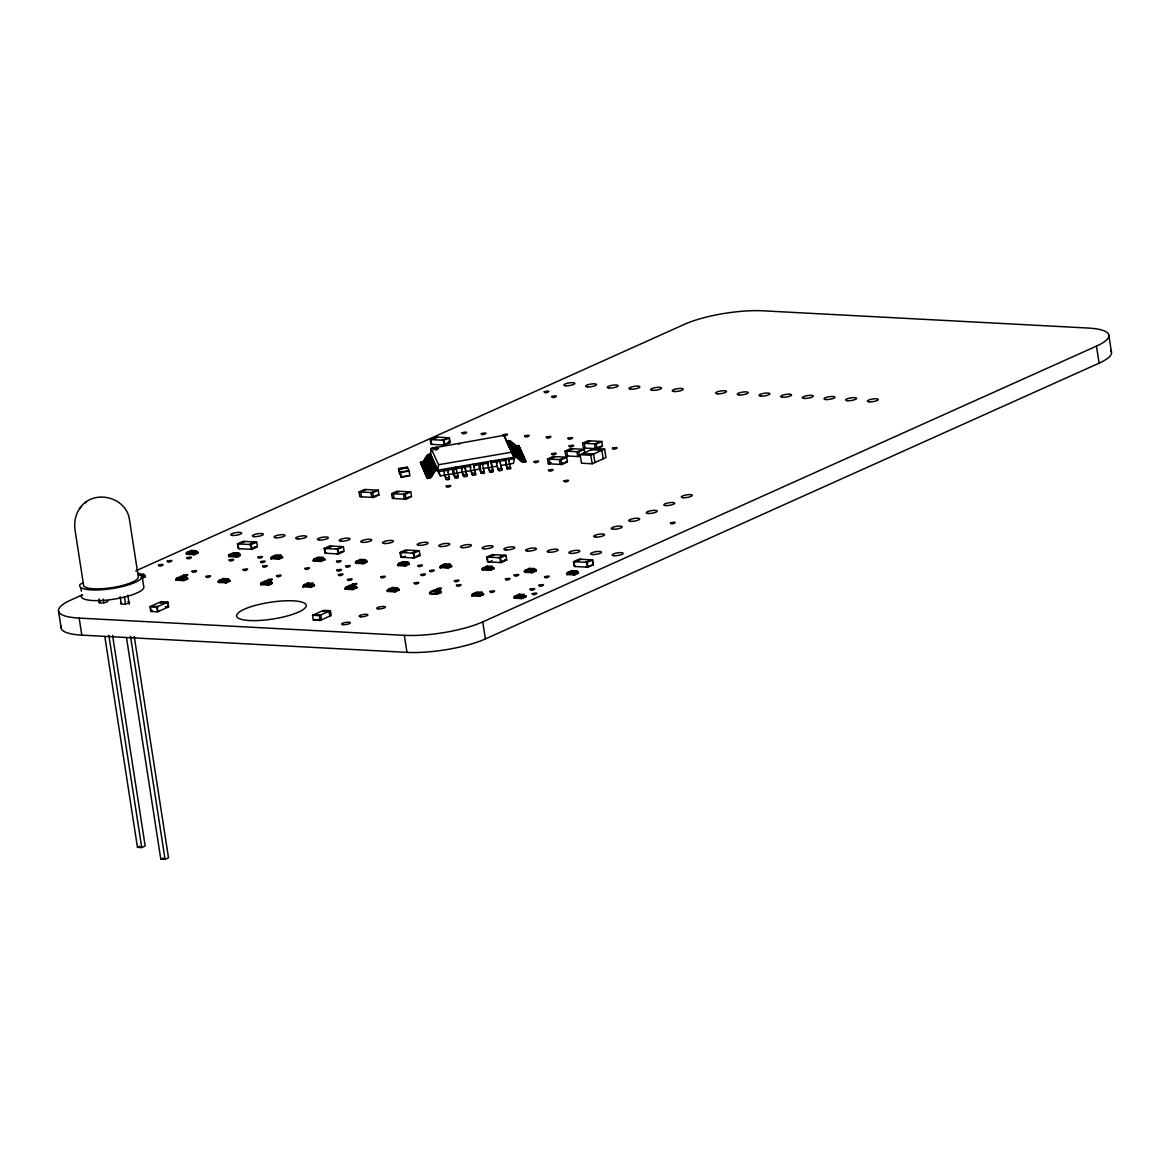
<?xml version="1.0" encoding="UTF-8"?>
<svg xmlns="http://www.w3.org/2000/svg" width="1170" height="1170" viewBox="0 0 1170 1170"><rect width="100%" height="100%" fill="white"/><g stroke="black" fill="none" stroke-linecap="round" stroke-linejoin="round"><path stroke-width="1.5" d="M567.494 573.285L567.391 574.558M317.64 558.441L320.522 557.988L316.587 558.69M359.833 560.737L362.802 560.225L358.312 560.971M479.524 469.17L440.271 475.912L437.814 470.179L438.545 464.739L431.043 448.388L503.948 435.342L514.478 458.669L513.411 463.364L500.921 465.499M429.536 455.759L430.633 455.569L431.043 448.388M80.13 507.839C75.597 513.996 74.046 521.776 74.924 529.293L83.655 585.731A27.744 6.669 -8.8 0 0 113.826 587.325A27.744 6.669 -8.8 0 0 138.235 576.357L129.504 519.919C126.594 496.709 93.351 488.607 80.13 507.839L81.564 506.434M145.095 576.649L144.612 575.64L142.272 576.4M197.569 552.167L198.037 553.103L194.746 554.58L186.41 554.346L186.162 553.249L189.35 551.816M197.701 553.015L197.218 551.991L194.878 552.752M239.967 555.253L239.499 554.244L237.144 555.004M229.51 580.291L229.978 581.227L226.673 582.704L218.337 582.47L218.088 581.373L221.73 579.896M271.776 582.528L272.244 583.464L268.954 584.956L260.603 584.707C259.374 580.656 270.665 586.843 271.879 582.601M314.174 585.629L313.692 584.605L311.352 585.366M366.649 561.132L367.117 562.068L363.826 563.56L355.49 563.311C354.261 559.231 365.537 565.446 366.751 561.205M398.59 589.256L399.058 590.192L398.604 589.3M483.254 594.594L483.356 593.599L482.201 593.541L478.062 595.398L477.857 594.126L481.996 592.254L482.201 593.541M535.728 570.097L536.196 571.048L535.787 570.17M578.126 573.198L578.229 572.203L577.073 572.145L572.934 574.002L572.73 572.73L576.868 570.858L577.073 572.145M425.938 461.375L427.459 458.874M426.86 463.378L429.141 459.649A2.369 2.296 -24.6 0 1 430.809 458.523L431.891 458.333L431.657 456.739L430.267 456.987A4.036 3.905 -24.6 0 0 427.884 458.596L424.608 463.934A1.887 1.828 -24.6 0 1 423.496 464.68L421.375 464.241L421.975 466.596L423.613 466.318M430.063 461.653L427.021 466.64A3.554 3.437 -24.6 0 1 424.534 468.322L422.897 468.6L422.297 466.26L422.897 468.6M427.942 468.643L430.984 463.671A2.369 2.296 -24.6 0 1 432.651 462.545L433.748 462.355L433.5 460.761L432.11 461.009A4.036 3.905 -24.6 0 0 429.726 462.618L426.45 467.956A1.887 1.828 -24.6 0 1 425.339 468.702L423.218 468.263L424.988 467.956A1.887 1.828 -24.6 0 0 426.114 467.196L429.39 461.858A4.036 3.905 -24.6 0 1 431.774 460.249L433.149 460M431.145 466.918L428.878 470.662A3.554 3.437 -24.6 0 1 427.123 472.139M431.291 475.941L434.333 470.954M432.359 468.863L432.505 468.643A4.036 3.905 -24.6 0 1 434.889 467.035L436.264 466.786L436.512 468.38L435.416 468.57M176.07 579.296L183.368 579.764L187.566 578.141L187.697 578.989L184.407 580.466L183.427 579.75M270.943 557.9L278.241 558.368L282.453 556.745L282.584 557.593L279.279 559.07L278.299 558.353M313.136 560.196L320.522 560.62L324.616 558.748L324.851 559.83L320.712 561.439L313.209 561.073L313.209 560.035M345.15 588.261L345.15 589.197L352.579 589.592L356.777 587.954L356.543 586.872L356.777 587.954M405.566 564.262L406.867 564.335L397.507 564.452L397.902 565.446M387.548 591.347L387.241 590.338L387.548 591.259M440.022 566.865L449.134 566.572L447.832 566.514M429.551 592.824L429.683 593.673L437.127 594.067L441.324 592.444C439.671 591.947 431.788 595.53 429.697 592.722M482.42 569.951L490.639 570.287L493.93 568.795L493.696 567.713L488.387 569.527L488.197 568.24L492.336 566.382L492.526 567.655M524.686 572.203L524.321 571.179L528.24 569.658M514.23 597.226L514.23 598.162L521.659 598.557L525.856 596.919L525.622 595.837L525.856 596.919M85.088 502.998L86.097 502.018M140.985 575.099L138.747 574.982M450.26 565.417L450.07 564.145L445.916 566.002L446.121 567.274L451.415 565.476L451.664 566.558L448.359 568.035L439.905 567.552M483.459 593.833L479.393 595.413L471.715 594.813L472.007 595.896L479.393 596.32L483.59 594.682L483.356 593.599M514.317 598.104L513.981 597.066L517.71 595.574M578.331 572.437L574.265 574.017L566.587 573.417L566.88 574.499L574.265 574.923L578.463 573.285L578.229 572.203M183.5 580.627L175.953 579.984M278.372 559.231L270.826 558.587M313.121 584.576L312.916 583.289L308.778 585.161L308.982 586.433L314.277 584.634L314.511 585.717L311.22 587.194L302.767 586.711M345.208 589.168L345.15 588.159M231.616 554.053L228.428 555.487L228.559 556.335M514.098 597.314L521.528 597.709L525.725 596.071M366.298 560.957L363.958 561.732M408.579 563.209L406.224 563.969M142.14 578.229L145.431 576.751L145.197 575.669L141.702 577.395M236.486 555.297L237.788 555.37C233.868 556.203 237.759 558.704 240.303 555.355L240.069 554.273L236.325 556.028M314.277 584.634L310.62 586.375M397.756 565.563L405.186 565.958L409.383 564.32L409.251 563.457L405.493 564.978M451.415 565.476L447.759 567.231M398.809 590.016L398.239 589.08L395.899 589.841M83.406 582.704L80.043 584.342A31.634 7.605 -8.8 0 0 116.941 587.72A31.634 7.605 -8.8 0 0 137.753 573.183M82.529 594.813L70.887 600.034A56.394 13.543 -8.8 0 0 79.18 618.096L81.812 635.134L406.97 652.377A56.394 13.543 -8.8 0 0 485.389 638.922L1099.113 363.153A56.394 13.543 -8.8 0 0 1110.71 350.517M135.749 570.887L684.611 324.265A56.394 13.543 -8.8 0 1 763.03 310.81L1088.188 328.053A56.394 13.543 -8.8 0 1 1096.466 346.115L1099.113 363.153M430.224 439.554L435.737 437.068L449.397 437.785L450.143 442.582L444.615 445.068L430.969 444.337L430.224 439.554L443.869 440.271L449.397 437.785M187.375 553.556L187.185 552.284L191.324 550.412L196.443 550.69L196.648 551.962L192.494 553.834L192.304 552.547L196.443 550.69M188.355 552.401L189.233 552.006M141.073 575.567L143.837 574.324L144.042 575.596L140.97 577.351M194.22 553.761L197.671 552.24M449.061 438.297L449.631 442.026L442.903 444.98L444.103 444.512L443.532 440.783L442.172 440.183L447.774 438.238M237.495 543.845L243.024 541.359L256.669 542.09L257.415 546.887L251.886 549.359L238.241 548.642L237.495 543.845L251.155 544.577L256.669 542.09M239.938 548.73L238.578 548.13L238.007 544.401L244.72 541.461L243.521 541.915M359.088 491.941L364.601 489.455L378.261 490.186L379.007 494.968L373.479 497.455L359.819 496.723L359.088 491.941L372.733 492.658L378.261 490.186M366.312 489.543L360.784 492.029L361.53 496.811M177.05 579.428L176.845 578.155L180.984 576.298L186.103 576.561L186.308 577.848L182.169 579.706L181.964 578.433L186.103 576.561M229.656 555.794L229.452 554.521L233.59 552.664L238.709 552.927L238.914 554.214L234.775 556.072L234.57 554.785L238.709 552.927M176.07 580.232L175.822 579.121L179.551 577.644M178.015 578.287L179.639 577.804M230.622 554.653L231.499 554.258M179.434 578.36L176.597 578.916L176.626 580.261M255.703 546.785L250.19 549.271L255.528 546.946M375.906 495.495L371.767 497.367L371.022 492.57L376.638 490.625M391.599 493.667L397.113 491.181L410.772 491.897L411.518 496.694L405.99 499.18L392.345 498.449L391.599 493.667L405.244 494.384L410.772 491.897M149.994 606.66L161.036 601.702L167.866 602.067L168.612 606.85L157.555 611.822L150.725 611.457L149.994 606.66L156.824 607.025L167.866 602.067M160.773 602.389L159.734 602.857L167.602 602.755L168.173 606.469L167.222 607.479M409.061 491.809L403.548 494.296L404.279 499.093M152.027 610.301L150.988 610.769L150.608 608.283M219.316 581.68L219.112 580.393L223.265 578.536L228.384 578.814L228.574 580.086L224.435 581.943L224.23 580.671L228.384 578.814M271.923 558.046L271.718 556.759L275.857 554.902L280.99 555.165L281.18 556.452L277.041 558.309L276.837 557.037L280.99 555.165M150.725 611.457L152.115 610.828M270.943 558.836L270.694 557.724L273.882 556.306L278.255 555.75L274.877 556.335M220.282 580.525L221.715 580.086M221.7 580.598L218.878 581.168L218.892 582.499M405.668 498.464L409.807 496.606M218.161 581.373L225.634 582.016L229.525 580.335M324.207 548.452L329.721 545.966L343.38 546.683L344.126 551.479L338.598 553.966L324.938 553.234L324.207 548.452L337.852 549.169L343.38 546.683M326.649 553.322L325.289 552.723L324.719 549.008L331.432 546.054L327.381 548.452M261.583 583.918L261.393 582.645L265.531 580.773L270.65 581.051L270.84 582.324L266.702 584.196L266.511 582.909L270.65 581.051M314.189 560.284L313.999 558.997L318.138 557.139L323.256 557.417L323.446 558.69L319.308 560.547L319.117 559.275L323.256 557.417M262.124 582.967L261.159 584.737M314.73 559.318L313.765 561.103M342.415 551.392L336.887 553.878L342.24 551.538M547.531 458.991L553.059 456.505L566.704 457.221L567.45 462.018L561.922 464.505L548.277 463.773L547.531 458.991L561.191 459.708L566.704 457.221M584.24 449.353L578.726 451.825L579.457 456.622L565.812 455.891L565.066 451.108L570.594 448.622L584.24 449.353L584.985 454.135M593.98 448.49L580.174 454.691L581.49 463.218L592.152 463.773L605.958 457.572L604.641 449.061L583.347 448.022L582.601 443.225L588.13 440.739L601.775 441.47L602.521 446.267L596.992 448.739L596.261 443.956L601.775 441.47M548.277 463.773L551.041 462.53M564.364 462.545L560.225 464.417L559.479 459.62L565.081 457.675M596.671 448.037L600.81 446.165M580.174 454.691L590.835 455.262L604.641 449.061M303.849 586.155L303.659 584.883L307.798 583.026L312.916 583.289M356.455 562.521L356.265 561.249L360.404 559.377L365.523 559.655L365.727 560.927L361.574 562.799L361.384 561.512L365.523 559.655M304.405 585.205L303.439 586.989M357.011 561.571L356.031 563.34M400.067 552.474L405.595 549.988L419.255 550.719L419.986 555.501L414.472 557.988L400.813 557.256L400.067 552.474L413.727 553.191L419.255 550.719M405.288 556.116L402.524 557.359L401.164 556.745L400.579 553.03L404.718 551.158M346.13 588.408L345.925 587.121L350.064 585.263L355.183 585.541L355.387 586.813L351.249 588.671L351.044 587.398L355.183 585.541M398.736 564.759L398.531 563.487L402.67 561.629L407.789 561.892L407.994 563.179L403.855 565.037L403.65 563.764L407.789 561.892M346.671 587.442L345.706 589.227M399.277 563.808L398.312 565.593M419.489 554.946L412.761 557.9L413.961 557.432L413.39 553.702C409.295 553.483 417.471 549.798 418.904 551.216M352.887 588.627L356.645 587.106M312.565 615.288L323.607 610.316L330.437 610.681L331.183 615.478L320.141 620.436L313.311 620.071L312.565 615.288L319.395 615.639L330.437 610.681M313.311 620.071L314.686 619.457M388.396 590.645L388.191 589.373L392.345 587.501L397.464 587.779L397.654 589.051L393.515 590.909L393.31 589.636L397.464 587.779M441.002 567.011L440.797 565.724L444.936 563.867L450.07 564.145M440.022 567.801L439.774 566.704L444.015 565.081M441.543 566.046L440.578 567.83M441.967 565.856L443.956 565.315M388.937 589.68L387.972 591.464M387.285 590.587L394.714 590.982L398.926 589.344M387.416 591.435L394.846 591.83L399.058 590.192M486.778 557.066L492.307 554.58L505.952 555.311L506.698 560.108L501.169 562.58L487.524 561.863L486.778 557.066L500.438 557.797L505.952 555.311M491.985 560.708L489.235 561.951L487.861 561.351L487.29 557.622L491.429 555.765M430.662 592.883L430.472 591.61L434.611 589.753L439.73 590.016L439.92 591.289L435.781 593.161L435.591 591.874L439.73 590.016M483.268 569.249L483.078 567.976L487.217 566.104L492.336 566.382M482.289 570.039L482.04 568.942L486.135 567.377M431.203 591.932L430.238 593.702M483.81 568.284L482.844 570.068M484.248 568.093L486.047 567.596M499.473 562.492L506.186 559.553M482.113 568.942L489.601 569.585L493.696 567.713M472.929 595.12L472.738 593.848L476.877 591.991L481.996 592.254M525.535 571.486L525.345 570.214L529.484 568.357L534.602 568.62L534.807 569.907L530.653 571.764L530.463 570.477L534.602 568.62M471.715 594.813L475.634 593.307M473.484 594.17L472.519 595.954M526.091 570.536L525.111 572.305M526.515 570.346L528.313 569.834M524.379 571.194L531.867 571.823L536.065 570.185M524.569 572.276L531.999 572.671L536.196 571.048M573.49 561.673L579.004 559.187L592.663 559.903L593.409 564.7L587.881 567.187L574.236 566.455L573.49 561.673L587.135 562.39L592.663 559.903M575.933 566.543L574.572 565.944L574.002 562.214L578.141 560.357M590.952 559.816L585.439 562.302L586.799 562.902L587.369 566.631L586.17 567.099M515.209 597.373L515.005 596.086L519.144 594.228L524.262 594.506L524.467 595.779L520.328 597.636L520.123 596.364L524.262 594.506M567.816 573.739L567.611 572.452L571.75 570.594L576.868 570.858M566.587 573.417L570.419 571.925M515.751 596.408L514.785 598.192M516.175 596.217L517.798 595.749M587.369 566.631L593.409 564.7M79.18 618.096L404.323 635.339A56.394 13.543 -8.8 0 0 482.757 621.884L1096.466 346.115M104.861 636.772L137.46 847.329L139.756 846.305M137.46 847.329L141.731 847.563L145.182 846.012L112.583 635.442M126.535 637.899L160.787 859.131L163.083 858.093M160.787 859.131L165.058 859.35L168.509 857.8L134.257 636.568M349.698 586.506L348.909 586.74M391.979 588.759L390.253 589.095M186.162 553.249L193.708 553.893L195.522 553.132L194.22 553.059M225.766 582.865L225.634 582.016M320.653 561.468L320.522 560.62M302.884 586.96C301.684 583.391 309.567 588.101 311.995 585.731L310.693 585.658M405.054 565.095L405.186 565.958M345.018 588.349L354.261 587.969L352.96 587.91M352.579 589.592L352.448 588.744M447.32 567.348L447.51 568.167M394.714 590.982L394.919 591.815M489.601 569.585L489.791 570.419M437.127 594.067L436.995 593.219M479.261 595.457L479.393 596.32M574.134 574.06L574.265 574.923M521.528 597.709L521.718 598.528M356.601 587.75L355.972 586.843L353.618 587.603M441.324 592.444L441.105 591.581M525.681 596.715L525.052 595.808L522.697 596.568M232.947 554.01L232.26 553.995M264.361 582.075L265.722 582.06L265.531 580.773M401.866 563.019L400.579 563.223M193.737 553.673L193.24 554.712M236.018 555.925L235.506 556.949M183.412 579.559L182.9 580.583M278.284 558.163L277.773 559.202M225.678 581.797L225.166 582.835M320.551 560.401L320.039 561.439M267.945 584.035L267.447 585.073M362.817 562.653L362.32 563.677M310.226 586.287L309.714 587.311M405.098 564.891L404.586 565.914M352.492 588.525L351.98 589.563M447.364 567.128L446.852 568.167M394.758 590.762L394.246 591.801M433.353 591.055L432.798 591.142M436.966 449.66L435.562 449.923M278.518 558.295L280.054 557.607L278.752 557.534M183.646 579.691L185.182 579.004L183.88 578.931M320.785 560.532L322.335 559.845L321.019 559.786M225.912 581.929L227.448 581.241L226.146 581.183M363.066 562.77L364.601 562.097L363.3 562.024M268.179 584.166L269.729 583.494L268.413 583.42M394.992 590.894L396.528 590.221L395.226 590.148M433.441 591.23L432.52 591.347M458.538 443.986L459.956 443.737M430.384 453.975L428.995 454.209A4.036 3.905 -24.6 0 0 426.611 455.832L423.35 461.17A1.887 1.828 -24.6 0 1 422.224 461.916L420.454 462.238L420.703 463.832L422.692 464.3A3.554 3.437 -24.6 0 0 425.178 462.618M429.712 456.124L430.809 455.949M507.721 442.86L509.096 442.64A4.036 3.905 -24.6 0 1 511.846 443.372L516.57 447.335A1.887 1.828 -24.6 0 0 517.842 447.686L519.626 447.379L520.211 449.733L519.626 447.379M430.633 458.143L431.73 457.953M432.227 457.997L430.853 458.23A4.036 3.905 -24.6 0 0 428.469 459.854L425.193 465.192A1.887 1.828 -24.6 0 1 424.066 465.938L421.8 466.216M508.643 444.878L510.018 444.644A4.036 3.905 -24.6 0 1 512.767 445.375L517.491 449.353A1.887 1.828 -24.6 0 0 518.778 449.69L518.939 449.675M509.564 446.881L510.939 446.662A4.036 3.905 -24.6 0 1 513.688 447.393L518.412 451.357A1.887 1.828 -24.6 0 0 519.699 451.708L521.82 452.161L522.054 453.755L520.416 454.033A3.554 3.437 -24.6 0 1 518.895 453.975M516.628 448.037A3.554 3.437 -24.6 0 0 517.652 448.008L519.29 447.715L519.041 446.121L516.921 445.668A1.887 1.828 -24.6 0 1 515.634 445.331L510.924 441.353A4.036 3.905 -24.6 0 0 508.175 440.622L506.8 440.856L507.049 442.45M420.454 462.238L422.575 462.676A1.887 1.828 -24.6 0 0 423.686 461.916L426.962 456.578A4.036 3.905 -24.6 0 1 429.346 454.969L430.721 454.721L430.969 456.315L429.887 456.505A2.369 2.296 -24.6 0 0 428.22 457.631M519.041 446.121L517.433 446.399A1.887 1.828 -24.6 0 1 515.985 446.077L511.275 442.114A4.036 3.905 -24.6 0 0 508.526 441.382L507.136 441.616L507.385 443.211M420.703 463.832L422.341 463.554M420.878 464.212L423.145 463.934A1.887 1.828 -24.6 0 0 424.271 463.174L427.533 457.836A4.036 3.905 -24.6 0 1 429.931 456.227L431.306 455.978L431.554 457.572M509.988 448.856L511.86 448.666A4.036 3.905 -24.6 0 1 514.61 449.397L519.334 453.375A1.887 1.828 -24.6 0 0 520.621 453.711L522.741 454.165L522.975 455.759L521.352 456.051A3.554 3.437 -24.6 0 1 520.065 456.037M398.575 468.541L407.306 467.035L409.149 471.057L400.418 472.563L398.575 468.541L401.164 477.345L409.895 475.854L408.915 470.559L400.184 472.051L400.93 476.848L407.921 475.649M519.963 448.139L518.354 448.417A1.887 1.828 -24.6 0 1 516.906 448.095L512.197 444.117A4.036 3.905 -24.6 0 0 509.447 443.386L508.058 443.62L508.306 445.214L509.403 445.024A2.369 2.296 -24.6 0 1 510.749 445.185M398.882 469.565L407.54 467.547L398.809 469.038L399.54 473.835M421.624 465.835L423.262 465.558M433.222 463.803L434.319 463.612L434.07 462.018L432.695 462.252A4.036 3.905 -24.6 0 0 430.311 463.876L427.035 469.214A1.887 1.828 -24.6 0 1 425.909 469.96L424.14 470.281L424.388 471.876L426.377 472.344M511.816 450.304L510.734 450.494L510.486 448.9M518.237 449.265L519.875 448.973M433.397 464.168L434.494 463.993M510.91 450.874L511.992 450.684M511.407 450.903L512.796 450.684A4.036 3.905 -24.6 0 1 515.531 451.415L520.255 455.379A1.887 1.828 -24.6 0 0 521.542 455.73L523.663 456.183L523.911 457.777L522.273 458.055M518.398 449.631L520.548 449.397L521.133 451.737L519.495 452.029A3.554 3.437 -24.6 0 1 517.725 451.883M422.648 467.005L424.417 466.698A1.887 1.828 -24.6 0 0 425.529 465.938L428.805 460.6A4.036 3.905 -24.6 0 1 431.189 458.991L432.578 458.742L432.827 460.336L431.73 460.527A2.369 2.296 -24.6 0 0 430.165 461.506M520.884 450.143L519.114 450.45A1.887 1.828 -24.6 0 1 517.827 450.099L513.118 446.136A4.036 3.905 -24.6 0 0 510.369 445.404L508.979 445.638L509.228 447.233L510.325 447.042A2.369 2.296 -24.6 0 1 512.241 447.554M438.545 464.739L511.685 452.176L514.23 457.06M434.143 465.806L435.24 465.616L434.991 464.022L433.617 464.271A4.036 3.905 -24.6 0 0 431.233 465.879L427.957 471.217A1.887 1.828 -24.6 0 1 426.845 471.978L425.061 472.285L425.661 474.64L425.061 472.285M511.656 452.512L512.753 452.322M434.319 466.186L435.416 465.996M511.831 452.878L512.913 452.702M519.334 451.649L520.972 451.371M435.913 466.04L434.538 466.274A4.036 3.905 -24.6 0 0 432.154 467.898L428.878 473.236A1.887 1.828 -24.6 0 1 427.767 473.982L425.485 474.259M512.328 452.922L513.718 452.688A4.036 3.905 -24.6 0 1 516.453 453.419L521.177 457.397A1.887 1.828 -24.6 0 0 522.463 457.733L524.584 458.187L522.8 458.494A1.887 1.828 -24.6 0 1 521.528 458.143L516.804 454.179A4.036 3.905 -24.6 0 0 514.054 453.448L512.679 453.667L512.928 455.276L514.01 455.086A2.369 2.296 -24.6 0 1 515.926 455.598M521.82 452.161L520.036 452.454A1.887 1.828 -24.6 0 1 518.749 452.117L514.039 448.139A4.036 3.905 -24.6 0 0 511.29 447.408L509.901 447.642L510.149 449.236L511.246 449.046A2.369 2.296 -24.6 0 1 513.162 449.558M512.577 454.516L513.674 454.326A2.369 2.296 -24.6 0 1 514.186 454.296M423.642 470.238L425.28 469.96M436.834 468.044L435.459 468.292A4.036 3.905 -24.6 0 0 433.075 469.901L429.799 475.239A1.887 1.828 -24.6 0 1 428.688 476L426.918 476.307L427.152 477.901L429.141 478.384A3.554 3.437 -24.6 0 0 431.642 476.687L434.67 471.715A2.369 2.296 -24.6 0 1 436.337 470.589L437.434 470.398L437.185 468.804L435.81 469.038A4.036 3.905 -24.6 0 0 433.426 470.662L430.15 476A1.887 1.828 -24.6 0 1 429.024 476.746L426.918 476.307M423.218 468.263L423.818 470.618L425.456 470.34A3.554 3.437 -24.6 0 0 426.436 470.018M424.14 470.281L426.26 470.72A1.887 1.828 -24.6 0 0 427.372 469.96L430.648 464.622A4.036 3.905 -24.6 0 1 433.032 463.013L434.421 462.764L434.67 464.358L433.573 464.548A2.369 2.296 -24.6 0 0 431.905 465.675M522.741 454.165L520.957 454.472A1.887 1.828 -24.6 0 1 519.67 454.121L514.961 450.157A4.036 3.905 -24.6 0 0 512.211 449.426L510.837 449.646L511.071 451.254L512.167 451.064A2.369 2.296 -24.6 0 1 513.03 451.064M424.388 471.876L426.026 471.598M437.258 470.018L436.161 470.208A2.369 2.296 -24.6 0 0 434.509 471.334L431.467 476.307A3.554 3.437 -24.6 0 1 429.96 477.682M437.814 470.179L514.932 457.09A2.369 2.296 -24.6 0 1 516.847 457.602L521.235 461.316A3.554 3.437 -24.6 0 0 524.116 462.077L525.754 461.799L525.505 460.205L523.385 459.751A1.887 1.828 -24.6 0 1 522.098 459.4L517.389 455.437A4.036 3.905 -24.6 0 0 514.639 454.706L512.928 455.276M425.412 473.046L427.182 472.724A1.887 1.828 -24.6 0 0 428.308 471.978L431.569 466.64A4.036 3.905 -24.6 0 1 433.968 465.031L435.342 464.782L435.591 466.377L434.494 466.567A2.369 2.296 -24.6 0 0 432.827 467.693L429.229 473.982A1.887 1.828 -24.6 0 1 428.103 474.742L425.982 474.303L426.582 476.643L428.22 476.365A3.554 3.437 -24.6 0 0 430.721 474.684L433.748 469.697A2.369 2.296 -24.6 0 1 434.611 468.863M523.663 456.183L521.878 456.475A1.887 1.828 -24.6 0 1 520.591 456.139L515.882 452.161A4.036 3.905 -24.6 0 0 513.133 451.43L511.758 451.664L512.007 453.258L513.089 453.068A2.369 2.296 -24.6 0 1 514.741 453.39M425.31 473.879L426.948 473.601M438.063 471.773L470.047 466.289M473.601 465.675L487.817 463.232C488.036 458.83 487.1 476.073 493.155 471.598L490.756 461.097L493.155 471.598M491.371 462.633L506.844 459.971M509.155 459.576L514.478 458.669M426.231 475.897L427.869 475.62M522.844 459.313L524.833 459.781L523.195 460.073A3.554 3.437 -24.6 0 1 520.314 459.298M426.406 476.278L428.044 475.985M523.019 459.693L524.657 459.415M525.505 460.205L523.736 460.497A1.887 1.828 -24.6 0 1 522.449 460.161L517.725 456.183A4.036 3.905 -24.6 0 0 514.976 455.452L513.601 455.686L513.849 457.28M427.328 478.281L428.966 478.003M483.078 468.57L497.352 466.113M525.579 461.419L523.941 461.697A3.554 3.437 -24.6 0 1 521.059 460.936L516.687 457.236A2.369 2.296 -24.6 0 0 516.102 456.87M445.536 476.673L445.96 478.047L449.236 477.492L449.485 479.086C443.211 483.707 443.898 463.481 444.498 472.227M454.691 476.556L457.967 476L458.216 477.594C450.552 481.236 452.234 454.252 454.94 478.15M462.998 473.674L463.437 475.049L466.698 474.493L466.947 476.088C460.673 480.665 461.375 460.556 461.96 469.228M471.729 472.168L472.168 473.558L475.444 473.002L475.693 474.596C469.404 479.159 470.121 459.079 470.706 467.737M480.899 472.066L484.175 471.495L484.424 473.089C476.687 476.702 478.676 449.763 481.148 473.66M489.206 469.17L489.63 470.559L492.906 470.004M497.937 467.678L498.361 469.068L501.637 468.497L501.886 470.091C495.568 474.859 496.299 454.282 496.899 463.232M507.093 467.561L510.369 467.005L510.617 468.6L507.341 469.155L504.957 458.655L507.341 469.155M570.316 571.94L569.907 572.847M475.532 593.497L474.786 593.585M179.493 578.521L179.01 577.702M306.087 584.415L308.002 584.298L307.798 583.026M221.671 580.773L221.276 579.94M358.503 560.781L360.038 560.635M400.769 563.019L401.88 563.691M236.867 556.832L236.881 555.984M405.946 565.797L405.961 564.949M532.628 571.677L532.906 572.525M316.149 558.543L317.772 558.397M442.962 565.271L443.094 566.119M348.09 586.667L350.269 586.536L350.064 585.263M390.356 588.905L392.535 588.788L392.345 587.501M517.169 595.632L517.301 596.481M282.584 557.593L281.765 556.481L279.411 557.242M324.851 559.83L324.031 558.719L321.692 559.479M451.664 566.558L450.845 565.446L448.49 566.207M493.93 568.795L493.111 567.684L490.771 568.444M187.697 578.989L186.893 577.878L184.538 578.638M229.978 581.227L229.159 580.115L226.819 580.876M272.157 583.464L271.425 582.353L269.085 583.128M194.673 554.58L194.615 553.732M321.487 561.308L321.428 560.459M363.753 563.56L363.695 562.697M490.435 569.424L490.639 570.287M226.483 581.856L226.673 582.704M268.881 584.956L268.822 584.093M353.281 588.583L353.486 589.431M395.562 590.821L395.752 591.669M437.96 593.921L437.902 593.058M533.037 570.697L535.377 569.936L536.094 570.814M575.304 572.934L577.658 572.174L578.36 573.051M438.165 592.093L440.505 591.333L441.222 592.21M480.431 594.331L482.771 593.57L483.488 594.448M582.601 443.225L596.261 443.956M436.249 437.624L437.448 437.156L430.735 440.11L431.306 443.825L432.666 444.424M448.344 441.967L449.631 442.026M591.216 449.733L601.877 450.304L603.208 458.815M448.432 442.494L450.143 442.582M565.066 451.108L578.726 451.825M582.938 453.448L593.599 454.018L594.916 462.545M567.45 462.018L565.666 461.389M377.296 494.881L379.007 494.968M256.332 542.602C254.899 541.183 246.709 544.854 250.804 545.074L251.389 548.803M330.233 546.522L331.519 546.58M505.615 555.823C504.182 554.404 495.992 558.075 500.087 558.295L500.672 562.024M579.516 559.743L580.715 559.275L574.002 562.214M591.04 560.357L592.327 560.415M238.007 544.401L239.206 543.933M324.719 549.008L325.904 548.54M400.579 553.03L407.379 550.617M487.29 557.622L494.091 555.209M418.29 555.414L419.986 555.501M504.987 560.006L506.698 560.108M196.648 551.962L197.803 552.021M238.914 554.214L240.069 554.273M281.18 556.452L282.336 556.51M323.446 558.69L324.616 558.748M365.727 560.927L366.883 561M407.994 563.179L409.149 563.238M534.807 569.907L535.962 569.966M187.185 552.284L192.304 552.547M229.452 554.521L234.57 554.785M271.718 556.759L276.837 557.037M313.999 558.997L319.117 559.275M356.265 561.249L361.384 561.512M398.531 563.487L403.65 563.764M440.797 565.724L445.916 566.002M483.078 567.976L488.197 568.24M525.345 570.214L530.463 570.477M567.611 572.452L572.73 572.73M189.35 552.679L186.937 553.044L186.951 554.375M231.616 554.916L229.203 555.282L229.232 556.613M273.882 557.154L271.469 557.52L271.498 558.865M490.098 568.752L491.4 568.825L488.987 569.556L489.118 570.404M532.379 570.989L533.681 571.062L531.268 571.794L531.399 572.642M574.645 573.227L575.947 573.3L573.534 574.031L573.666 574.894M235.974 556.13L228.559 555.501M228.677 556.584L236.106 556.978M143.837 574.324L138.718 574.06L138.923 575.333M144.042 575.596L145.197 575.669M186.308 577.848L187.463 577.907M228.574 580.086L229.744 580.144M270.84 582.324L272.01 582.397M355.387 586.813L356.543 586.872M397.654 589.051L398.809 589.11M439.92 591.289L441.09 591.362M524.467 595.779L525.622 595.837M176.845 578.155L181.964 578.433M219.112 580.393L224.23 580.671M261.393 582.645L266.511 582.909M303.659 584.883L308.778 585.161M345.925 587.121L351.044 587.398M388.191 589.373L393.31 589.636M430.472 591.61L435.591 591.874M472.738 593.848L477.857 594.126M515.005 596.086L520.123 596.364M437.492 592.386L438.808 592.459L436.381 593.19L436.512 594.038M479.773 594.623L481.075 594.696L478.662 595.428L478.793 596.276M522.039 596.875L523.341 596.934L521.059 598.528M165.189 606.674L168.612 606.85M316.397 619.544L321.516 619.822L320.77 615.025L314.028 615.201M429.683 592.649L429.829 593.497M438.516 448.695L434.655 448.768L433.324 449.865M510.398 443.532L513.688 446.311M514.083 451.576L516.277 453.433M516.511 456.856L520.884 460.556A3.554 3.437 -24.6 0 0 522.478 461.316M519.29 447.715L518.705 445.375M521.133 451.737L520.548 449.397M522.054 453.755L521.469 451.401M522.975 455.759L522.39 453.419M523.911 457.777L523.312 455.422M525.754 461.799L525.154 459.444M503.948 435.342L511.685 452.176M510.369 467.005L510.617 468.6M501.637 468.497L501.213 467.108M501.886 470.091L499.502 459.591L500.175 462.676M487.729 463.261L488.168 464.739M491.517 471.876L491.181 470.983M484.175 471.495L483.766 470.252M484.424 473.089L482.025 462.589L482.581 465.119M475.444 473.002L475.005 471.612M475.693 474.596L473.294 464.095L473.982 467.166M464.929 467.444L464.563 465.587L466.698 474.493M466.947 476.088L465.06 467.883M457.967 476L457.543 474.61M458.216 477.594L455.832 467.093L456.505 470.164M456.578 477.872L456.198 476.834M449.236 477.492L447.101 468.585L447.774 471.671M449.485 479.086L448.841 476.863M430.15 453.463L440.271 475.912M430.399 455.057L435.971 467.225M437.083 469.638L437.434 470.398M508.906 461.17C507.239 453.273 510.412 466.903 509.945 465.616M1108.838 335.146L1111.471 352.185M600.151 441.909L594.55 443.854L595.296 448.651M589.914 441.368L584.313 443.313L585.044 448.11M590.835 455.262L592.152 463.773M582.616 449.792L577.015 451.737L577.761 456.534M592.517 561.659L592.897 564.145M572.379 449.251L566.777 451.196L567.509 455.993M587.135 562.39L587.881 567.187M561.191 459.708L561.922 464.505M575.04 573.914L575.172 574.762M554.843 457.119L549.242 459.079L549.988 463.861M571.75 570.594L571.954 571.867M566.704 573.68L566.836 574.528M524.233 457.441L524.833 459.781M531.867 571.823L531.999 572.671M529.484 568.357L529.688 569.629M527.495 569.746L527.641 570.609M506.157 439.467L506.405 441.075M522.434 597.548L522.566 598.396M519.144 594.228L519.348 595.501M498.361 469.068L498.61 470.662M489.63 470.559L489.879 472.153M500.438 557.797L501.169 562.58M487.217 566.104L487.407 567.391M472.168 473.558L472.417 475.152M485.228 567.509L485.36 568.357M463.437 475.049L463.671 476.658M480.168 595.311L480.3 596.159M482.757 621.884L485.389 638.922M471.832 595.062L471.963 595.925M443.869 440.271L444.615 445.068M445.96 478.047L446.209 479.656M448.227 567.187L448.359 568.035M444.936 563.867L445.141 565.139M427.255 477.067L427.503 478.662M426.333 475.049L426.582 476.643M424.491 471.027L424.739 472.622M423.569 469.024L423.818 470.618M421.726 465.002L421.975 466.596M420.805 462.984L421.054 464.578M405.244 494.384L405.99 499.18M413.727 553.191L414.472 557.988M400.418 472.563L401.164 477.345M398.911 491.795L393.31 493.755L394.041 498.537M404.323 635.339L406.97 652.377M372.733 492.658L373.479 497.455M362.788 562.858L362.919 563.706M341.757 547.136L336.156 549.081L337.516 549.681L338.086 553.41M337.852 549.169L338.598 553.966M329.794 616.093L329.062 611.31L322.32 611.471M319.395 615.639L320.141 620.436M311.088 586.346L311.22 587.194M310.182 586.492L310.313 587.355M279.147 558.222L279.279 559.07M267.915 584.254L268.047 585.102M251.155 544.577L251.886 549.359M223.265 578.536L223.455 579.808M193.708 553.893L193.84 554.741M184.275 579.618L184.407 580.466M180.984 576.298L181.189 577.571M158.945 611.193L157.818 611.135L157.248 607.405L158.199 606.411L151.457 606.572M156.824 607.025L157.555 611.822M142.053 575.698L143.705 586.346A31.634 7.605 -8.8 0 1 111.793 599.493A31.634 7.605 -8.8 0 1 81.695 594.989M127.852 595.208L129.241 604.188M124.4 596.759L125.512 603.954M130.528 636.319L165.058 859.35M120.13 596.524L121.241 603.72M103.282 599.201L103.837 602.799M108.854 635.193L141.731 847.563M99.011 598.981L99.567 602.579M80.847 587.647L81.403 591.186M58.529 611.003L61.162 628.041M81.812 635.134A56.394 13.543 -8.8 0 1 61.352 626.213M127.881 601.658A4.505 1.082 -8.8 0 1 128.554 603.091A4.505 1.082 -8.8 0 1 122.28 604.173A4.505 1.082 -8.8 0 1 121.621 602.726M107.567 600.766A4.505 1.082 -8.8 0 1 102.711 602.945A4.505 1.082 -8.8 0 1 99.947 601.585M521.235 459.547A3.554 3.437 -24.6 0 1 520.548 459.225M520.986 458.04A3.554 3.437 -24.6 0 1 520.021 457.719M434.64 470.545A2.369 2.296 -24.6 0 1 436 469.828M430.633 476.731A3.554 3.437 -24.6 0 1 430.004 477.184M429.799 472.665A3.554 3.437 -24.6 0 1 427.299 474.362M427.65 469.068A3.554 3.437 -24.6 0 1 426.889 469.755M426.099 464.622A3.554 3.437 -24.6 0 1 425.807 465.046M425.251 465.587A3.554 3.437 -24.6 0 1 423.862 466.26M180.429 577.556L183.383 577.146L180.429 577.556M190.754 551.67L193.723 551.26L190.754 551.67M222.695 579.793L225.649 579.384L222.695 579.793M233.02 553.922L235.989 553.512L233.02 553.922M264.961 582.046L267.915 581.622L264.961 582.046M307.227 584.283L310.196 583.874L307.227 584.283M349.508 586.521L352.462 586.111L349.611 586.419M391.774 588.759L394.729 588.349L391.848 588.803M402.1 562.887L405.069 562.477L402.1 562.887M434.041 591.011L436.995 590.587L434.041 591.011M444.381 565.125L447.335 564.715L444.483 565.022M476.307 593.248L479.276 592.839L476.307 593.248M486.647 567.362L489.601 566.953L486.647 567.362M518.588 595.486L521.542 595.077L518.69 595.384M528.913 569.615L531.882 569.205L528.913 569.615M571.179 571.852L574.148 571.443L571.179 571.852M433.061 448.285C437.507 450.64 440.198 445.141 433.061 448.285M158.506 565.052C158.74 568.327 168.729 562.594 158.506 565.052M167.266 561.103C167.5 564.379 177.504 558.66 167.266 561.103M186.878 557.739C187.112 561.015 197.101 555.297 186.878 557.739M183.237 575.172C183.471 578.448 193.459 572.715 183.237 575.172M192.012 571.223C192.246 574.499 202.234 568.781 192.012 571.223M229.144 559.977C229.379 563.267 239.367 557.534 229.144 559.977M205.993 576.371C206.227 579.647 216.231 573.929 205.993 576.371M257.956 557.11C258.19 560.386 268.193 554.653 257.956 557.11M243.038 569.527C243.272 572.803 253.276 567.084 243.038 569.527M260.574 561.644C260.808 564.934 270.811 559.202 260.574 561.644M262.65 566.163C262.884 569.439 272.873 563.721 262.65 566.163M462.048 432.724C462.282 436.015 472.27 430.282 462.048 432.724M267.784 579.647C268.018 582.923 278.007 577.205 267.784 579.647M276.544 575.713C276.778 578.989 286.767 573.256 276.544 575.713M481.294 433.617C481.528 436.893 491.532 431.16 481.294 433.617M544.269 391.701C544.503 394.977 554.492 389.259 544.269 391.701M304.917 568.401C305.151 571.691 315.154 565.958 304.917 568.401M551.757 396.498C551.991 399.789 561.995 394.056 551.757 396.498M502.968 434.757C503.202 438.048 513.206 432.315 502.968 434.757M336.536 561.278C336.784 564.554 346.773 558.821 336.536 561.278M446.223 486.12C446.457 489.411 456.461 483.678 446.223 486.12M524.643 435.913C524.891 439.189 534.88 433.47 524.643 435.913M336.901 570.097C337.135 573.373 347.124 567.655 336.901 570.097M345.662 566.163C345.896 569.439 355.885 563.721 345.662 566.163M338.423 574.587C338.656 577.863 348.645 572.145 338.423 574.587M546.332 437.068C546.566 440.344 556.554 434.611 546.332 437.068M347.534 579.472C347.782 582.748 357.771 577.029 347.534 579.472M352.316 584.137C352.55 587.413 362.539 581.68 352.316 584.137M534.047 461.638C534.295 464.914 544.284 459.181 534.047 461.638M568.006 438.209C568.24 441.485 578.229 435.766 568.006 438.209M551.582 453.755C551.816 457.031 561.819 451.313 551.582 453.755M380.689 576.825C380.923 580.101 390.926 574.382 380.689 576.825M569.117 445.872C569.351 449.148 579.355 443.43 569.117 445.872M548.511 470.106C548.745 473.397 558.734 467.664 548.511 470.106M417.836 565.593C418.07 568.869 428.059 563.136 417.836 565.593M420.893 574.558C421.127 577.834 431.116 572.115 420.893 574.558M429.653 570.624C429.887 573.9 439.891 568.167 429.653 570.624M414.195 583.011C414.429 586.287 424.417 580.569 414.195 583.011M564.013 480.841C564.247 484.117 574.236 478.398 564.013 480.841M612.48 448.168C612.714 451.459 622.703 445.726 612.48 448.168M436.863 588.612C437.097 591.888 447.086 586.17 436.863 588.612M454.384 580.744C454.633 584.02 464.622 578.287 454.384 580.744M456.461 585.249C456.695 588.525 466.698 582.806 456.461 585.249M505.425 579.033C505.659 582.324 515.663 576.591 505.425 579.033M489.967 591.435C490.201 594.711 500.19 588.993 489.967 591.435M514.2 575.099C514.434 578.375 524.423 572.656 514.2 575.099M544.547 576.708C544.781 579.984 554.77 574.265 544.547 576.708M530.171 589.168C530.405 592.444 540.394 586.711 530.171 589.168M538.931 585.219C539.165 588.495 549.154 582.777 538.931 585.219M532.233 593.673C532.467 596.949 542.471 591.23 532.233 593.673M670.512 522.829C670.746 526.105 680.735 520.387 670.512 522.829M782.671 397.273A5.543 1.331 -8.8 0 0 791.549 395.138A5.543 1.331 -8.8 0 0 784.163 394.743A5.543 1.331 -8.8 0 0 782.671 397.273M674.286 391.526A5.543 1.331 -8.8 0 0 683.163 389.391A5.543 1.331 -8.8 0 0 675.777 388.996A5.543 1.331 -8.8 0 0 674.286 391.526M652.611 390.37A5.543 1.331 -8.8 0 0 661.489 388.25A5.543 1.331 -8.8 0 0 654.088 387.855A5.543 1.331 -8.8 0 0 652.611 390.37M587.589 386.919A5.543 1.331 -8.8 0 0 596.451 384.798A5.543 1.331 -8.8 0 0 589.066 384.403A5.543 1.331 -8.8 0 0 587.589 386.919M609.263 388.074A5.543 1.331 -8.8 0 0 618.126 385.939A5.543 1.331 -8.8 0 0 610.74 385.559A5.543 1.331 -8.8 0 0 609.263 388.074M254.416 536.635A5.543 1.331 -8.8 0 0 263.294 534.5A5.543 1.331 -8.8 0 0 255.908 534.105A5.543 1.331 -8.8 0 0 254.416 536.635M341.128 541.227A5.543 1.331 -8.8 0 0 350.005 539.092A5.543 1.331 -8.8 0 0 342.605 538.712A5.543 1.331 -8.8 0 0 341.128 541.227M362.802 542.383A5.543 1.331 -8.8 0 0 371.68 540.247A5.543 1.331 -8.8 0 0 364.279 539.853A5.543 1.331 -8.8 0 0 362.802 542.383M384.477 543.523A5.543 1.331 -8.8 0 0 393.354 541.403A5.543 1.331 -8.8 0 0 385.968 541.008A5.543 1.331 -8.8 0 0 384.477 543.523M419.167 545.366A5.543 1.331 -8.8 0 0 428.03 543.231A5.543 1.331 -8.8 0 0 420.644 542.851A5.543 1.331 -8.8 0 0 419.167 545.366M440.841 546.522A5.543 1.331 -8.8 0 0 449.719 544.386A5.543 1.331 -8.8 0 0 442.318 543.991A5.543 1.331 -8.8 0 0 440.841 546.522M462.516 547.662A5.543 1.331 -8.8 0 0 471.393 545.542A5.543 1.331 -8.8 0 0 463.993 545.147A5.543 1.331 -8.8 0 0 462.516 547.662M484.19 548.818A5.543 1.331 -8.8 0 0 493.067 546.683A5.543 1.331 -8.8 0 0 485.682 546.288A5.543 1.331 -8.8 0 0 484.19 548.818M505.864 549.958A5.543 1.331 -8.8 0 0 514.741 547.838A5.543 1.331 -8.8 0 0 507.356 547.443A5.543 1.331 -8.8 0 0 505.864 549.958M527.553 551.114A5.543 1.331 -8.8 0 0 536.416 548.979A5.543 1.331 -8.8 0 0 529.03 548.598A5.543 1.331 -8.8 0 0 527.553 551.114M549.227 552.269A5.543 1.331 -8.8 0 0 558.105 550.134A5.543 1.331 -8.8 0 0 550.704 549.739A5.543 1.331 -8.8 0 0 549.227 552.269M739.323 394.977A5.543 1.331 -8.8 0 0 748.2 392.842A5.543 1.331 -8.8 0 0 740.8 392.447A5.543 1.331 -8.8 0 0 739.323 394.977M760.997 396.118A5.543 1.331 -8.8 0 0 769.875 393.997A5.543 1.331 -8.8 0 0 762.474 393.603A5.543 1.331 -8.8 0 0 760.997 396.118M847.709 400.725A5.543 1.331 -8.8 0 0 856.572 398.59A5.543 1.331 -8.8 0 0 849.186 398.195A5.543 1.331 -8.8 0 0 847.709 400.725M232.742 535.48A5.543 1.331 -8.8 0 0 241.62 533.344A5.543 1.331 -8.8 0 0 234.219 532.964A5.543 1.331 -8.8 0 0 232.742 535.48M249.488 620.524A35.246 8.468 -8.8 0 0 305.823 606.996A35.246 8.468 -8.8 0 0 258.892 604.51A35.246 8.468 -8.8 0 0 249.488 620.524M717.649 393.822A5.543 1.331 -8.8 0 0 726.511 391.687A5.543 1.331 -8.8 0 0 719.126 391.306A5.543 1.331 -8.8 0 0 717.649 393.822M614.25 555.721A5.543 1.331 -8.8 0 0 623.127 553.585A5.543 1.331 -8.8 0 0 615.742 553.191A5.543 1.331 -8.8 0 0 614.25 555.721M595.676 537.103A5.543 1.331 -8.8 0 0 604.539 534.982A5.543 1.331 -8.8 0 0 597.153 534.588A5.543 1.331 -8.8 0 0 595.676 537.103M613.212 529.235A5.543 1.331 -8.8 0 0 622.074 527.1A5.543 1.331 -8.8 0 0 614.689 526.705A5.543 1.331 -8.8 0 0 613.212 529.235M630.747 521.352A5.543 1.331 -8.8 0 0 639.61 519.217A5.543 1.331 -8.8 0 0 632.224 518.822A5.543 1.331 -8.8 0 0 630.747 521.352M648.282 513.469A5.543 1.331 -8.8 0 0 657.145 511.348A5.543 1.331 -8.8 0 0 649.759 510.954A5.543 1.331 -8.8 0 0 648.282 513.469M665.818 505.586A5.543 1.331 -8.8 0 0 674.68 503.466A5.543 1.331 -8.8 0 0 667.295 503.071A5.543 1.331 -8.8 0 0 665.818 505.586M683.338 497.718A5.543 1.331 -8.8 0 0 692.216 495.583A5.543 1.331 -8.8 0 0 684.83 495.188A5.543 1.331 -8.8 0 0 683.338 497.718M360.769 616.795A4.446 1.068 -8.8 0 0 367.863 615.098A4.446 1.068 -8.8 0 0 361.954 614.776A4.446 1.068 -8.8 0 0 360.769 616.795M343.234 624.678A4.446 1.068 -8.8 0 0 350.327 622.981A4.446 1.068 -8.8 0 0 344.419 622.659A4.446 1.068 -8.8 0 0 343.234 624.678M804.346 398.429A5.543 1.331 -8.8 0 0 813.223 396.294A5.543 1.331 -8.8 0 0 805.837 395.899A5.543 1.331 -8.8 0 0 804.346 398.429M378.305 608.927A4.446 1.068 -8.8 0 0 385.398 607.215A4.446 1.068 -8.8 0 0 379.49 606.908A4.446 1.068 -8.8 0 0 378.305 608.927M630.937 389.23A5.543 1.331 -8.8 0 0 639.814 387.094A5.543 1.331 -8.8 0 0 632.414 386.7A5.543 1.331 -8.8 0 0 630.937 389.23M565.9 385.778A5.543 1.331 -8.8 0 0 574.777 383.643A5.543 1.331 -8.8 0 0 567.391 383.248A5.543 1.331 -8.8 0 0 565.9 385.778M570.901 553.41A5.543 1.331 -8.8 0 0 579.779 551.289A5.543 1.331 -8.8 0 0 572.379 550.894A5.543 1.331 -8.8 0 0 570.901 553.41M869.383 401.866A5.543 1.331 -8.8 0 0 878.26 399.745A5.543 1.331 -8.8 0 0 870.86 399.35A5.543 1.331 -8.8 0 0 869.383 401.866M826.035 399.57A5.543 1.331 -8.8 0 0 834.897 397.434A5.543 1.331 -8.8 0 0 827.512 397.054A5.543 1.331 -8.8 0 0 826.035 399.57M592.576 554.565A5.543 1.331 -8.8 0 0 601.453 552.43A5.543 1.331 -8.8 0 0 594.067 552.035A5.543 1.331 -8.8 0 0 592.576 554.565M297.78 538.931A5.543 1.331 -8.8 0 0 306.642 536.796A5.543 1.331 -8.8 0 0 299.257 536.401A5.543 1.331 -8.8 0 0 297.78 538.931M319.454 540.072A5.543 1.331 -8.8 0 0 328.317 537.951A5.543 1.331 -8.8 0 0 320.931 537.556A5.543 1.331 -8.8 0 0 319.454 540.072M276.091 537.776A5.543 1.331 -8.8 0 0 284.968 535.655A5.543 1.331 -8.8 0 0 277.582 535.26A5.543 1.331 -8.8 0 0 276.091 537.776"/></g></svg>
